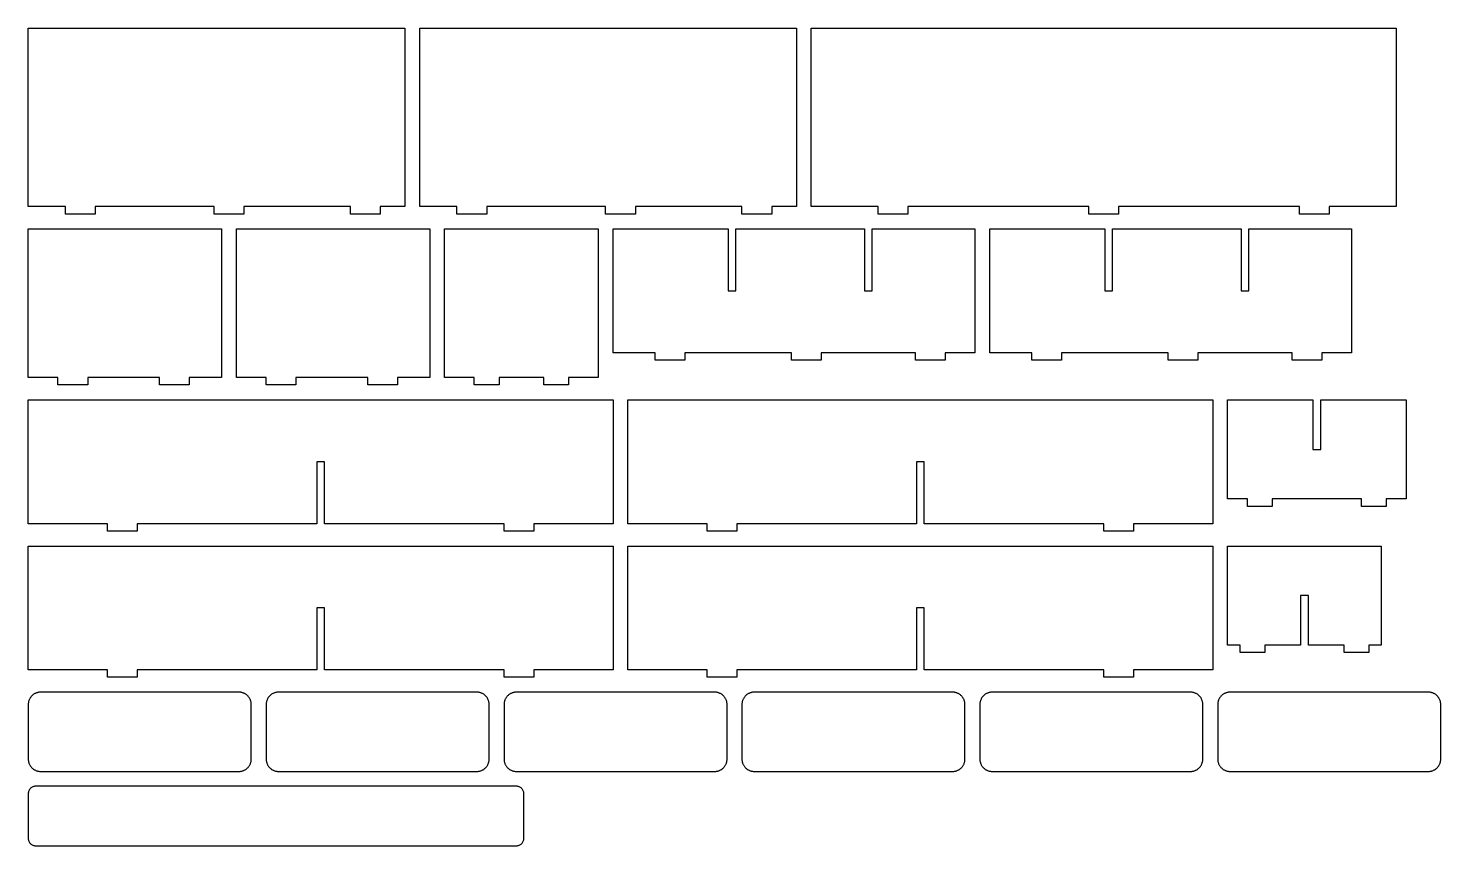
# Model space of a CAD drawing. Header units: millimetres. Extents: x 6 to 576, y -336 to -6.
import ezdxf

# ---------------------------------------------------------------- set-up
doc = ezdxf.new("R2010")
doc.units = ezdxf.units.MM
doc.layers.add('cut_outer', color=7, linetype='Continuous')

msp = doc.modelspace()

# ---------------------------------------------------------------- linework, layer by layer
at = {"layer": 'cut_outer'}
for points in [[(33, -81), (21, -81), (21, -78), (6, -78), (6, -6), (158, -6), (158, -78), (148, -78), (148, -81), (136, -81), (136, -78), (93, -78), (93, -81), (81, -81), (81, -78), (33, -78)], [(191, -81), (179, -81), (179, -78), (164, -78), (164, -6), (316, -6), (316, -78), (306, -78), (306, -81), (294, -81), (294, -78), (251, -78), (251, -81), (239, -81), (239, -78), (191, -78)], [(361, -81), (349, -81), (349, -78), (322, -78), (322, -6), (558, -6), (558, -78), (531, -78), (531, -81), (519, -81), (519, -78), (446, -78), (446, -81), (434, -81), (434, -78), (361, -78)], [(30, -150), (18, -150), (18, -147), (6, -147), (6, -87), (84, -87), (84, -147), (71, -147), (71, -150), (59, -150), (59, -147), (30, -147)], [(114, -150), (102, -150), (102, -147), (90, -147), (90, -87), (168, -87), (168, -147), (155, -147), (155, -150), (143, -150), (143, -147), (114, -147)], [(196, -150), (186, -150), (186, -147), (174, -147), (174, -87), (236, -87), (236, -147), (224, -147), (224, -150), (214, -150), (214, -147), (196, -147)], [(259, -140), (259, -137), (242, -137), (242, -87), (288.43, -87), (288.43, -112), (291.57, -112), (291.57, -87), (343.43, -87), (343.43, -112), (346.57, -112), (346.57, -87), (388, -87), (388, -137), (376, -137), (376, -140), (364, -140), (364, -137), (326, -137), (326, -140), (314, -140), (314, -137), (271, -137), (271, -140)], [(411, -140), (411, -137), (394, -137), (394, -87), (440.43, -87), (440.43, -112), (443.57, -112), (443.57, -87), (495.43, -87), (495.43, -112), (498.57, -112), (498.57, -87), (540, -87), (540, -137), (528, -137), (528, -140), (516, -140), (516, -137), (478, -137), (478, -140), (466, -140), (466, -137), (423, -137), (423, -140)], [(38, -209), (38, -206), (6, -206), (6, -156), (242, -156), (242, -206), (210, -206), (210, -209), (198, -209), (198, -206), (125.58, -206), (125.58, -181), (122.42, -181), (122.42, -206), (50, -206), (50, -209)], [(280, -209), (280, -206), (248, -206), (248, -156), (484, -156), (484, -206), (452, -206), (452, -209), (440, -209), (440, -206), (367.57, -206), (367.57, -181), (364.43, -181), (364.43, -206), (292, -206), (292, -209)], [(498, -199), (498, -196), (490, -196), (490, -156), (524.42, -156), (524.42, -176), (527.58, -176), (527.58, -156), (562, -156), (562, -196), (554, -196), (554, -199), (544, -199), (544, -196), (508, -196), (508, -199)], [(38, -268), (38, -265), (6, -265), (6, -215), (242, -215), (242, -265), (210, -265), (210, -268), (198, -268), (198, -265), (125.58, -265), (125.58, -240), (122.42, -240), (122.42, -265), (50, -265), (50, -268)], [(280, -268), (280, -265), (248, -265), (248, -215), (484, -215), (484, -265), (452, -265), (452, -268), (440, -268), (440, -265), (367.57, -265), (367.57, -240), (364.43, -240), (364.43, -265), (292, -265), (292, -268)], [(495, -258), (495, -255), (490, -255), (490, -215), (552, -215), (552, -255), (547, -255), (547, -258), (537, -258), (537, -255), (522.58, -255), (522.58, -235), (519.42, -235), (519.42, -255), (505, -255), (505, -258)], [(11, -306), (91, -306), (91.25, -305.99), (91.49, -305.98), (91.73, -305.95), (91.98, -305.9), (92.21, -305.85), (92.45, -305.78), (92.68, -305.71), (92.91, -305.62), (93.14, -305.52), (93.36, -305.41), (93.57, -305.29), (93.78, -305.16), (93.98, -305.02), (94.17, -304.87), (94.36, -304.7), (94.54, -304.54), (94.7, -304.36), (94.87, -304.17), (95.02, -303.98), (95.16, -303.78), (95.29, -303.57), (95.41, -303.36), (95.52, -303.14), (95.62, -302.91), (95.71, -302.68), (95.78, -302.45), (95.85, -302.21), (95.9, -301.98), (95.95, -301.73), (95.98, -301.49), (95.99, -301.25), (96, -301), (96, -279), (95.99, -278.75), (95.98, -278.51), (95.95, -278.27), (95.9, -278.02), (95.85, -277.79), (95.78, -277.55), (95.71, -277.32), (95.62, -277.09), (95.52, -276.86), (95.41, -276.64), (95.29, -276.43), (95.16, -276.22), (95.02, -276.02), (94.87, -275.83), (94.7, -275.64), (94.54, -275.46), (94.36, -275.3), (94.17, -275.13), (93.98, -274.98), (93.78, -274.84), (93.57, -274.71), (93.36, -274.59), (93.14, -274.48), (92.91, -274.38), (92.68, -274.29), (92.45, -274.22), (92.21, -274.15), (91.98, -274.1), (91.73, -274.05), (91.49, -274.02), (91.25, -274.01), (91, -274), (11, -274), (10.75, -274.01), (10.51, -274.02), (10.27, -274.05), (10.02, -274.1), (9.79, -274.15), (9.55, -274.22), (9.32, -274.29), (9.09, -274.38), (8.86, -274.48), (8.64, -274.59), (8.43, -274.71), (8.22, -274.84), (8.02, -274.98), (7.83, -275.13), (7.64, -275.3), (7.46, -275.46), (7.3, -275.64), (7.13, -275.83), (6.98, -276.02), (6.84, -276.22), (6.71, -276.43), (6.59, -276.64), (6.48, -276.86), (6.38, -277.09), (6.29, -277.32), (6.22, -277.55), (6.15, -277.79), (6.1, -278.02), (6.05, -278.27), (6.02, -278.51), (6.01, -278.75), (6, -279), (6, -301), (6.01, -301.25), (6.02, -301.49), (6.05, -301.73), (6.1, -301.98), (6.15, -302.21), (6.22, -302.45), (6.29, -302.68), (6.38, -302.91), (6.48, -303.14), (6.59, -303.36), (6.71, -303.57), (6.84, -303.78), (6.98, -303.98), (7.13, -304.17), (7.3, -304.36), (7.46, -304.54), (7.64, -304.7), (7.83, -304.87), (8.02, -305.02), (8.22, -305.16), (8.43, -305.29), (8.64, -305.41), (8.86, -305.52), (9.09, -305.62), (9.32, -305.71), (9.55, -305.78), (9.79, -305.85), (10.02, -305.9), (10.27, -305.95), (10.51, -305.98), (10.75, -305.99), (11, -306)], [(107, -306), (187, -306), (187.25, -305.99), (187.49, -305.98), (187.73, -305.95), (187.98, -305.9), (188.21, -305.85), (188.45, -305.78), (188.68, -305.71), (188.91, -305.62), (189.14, -305.52), (189.36, -305.41), (189.57, -305.29), (189.78, -305.16), (189.98, -305.02), (190.17, -304.87), (190.36, -304.7), (190.54, -304.54), (190.7, -304.36), (190.87, -304.17), (191.02, -303.98), (191.16, -303.78), (191.29, -303.57), (191.41, -303.36), (191.52, -303.14), (191.62, -302.91), (191.71, -302.68), (191.78, -302.45), (191.85, -302.21), (191.9, -301.98), (191.95, -301.73), (191.98, -301.49), (191.99, -301.25), (192, -301), (192, -279), (191.99, -278.75), (191.98, -278.51), (191.95, -278.27), (191.9, -278.02), (191.85, -277.79), (191.78, -277.55), (191.71, -277.32), (191.62, -277.09), (191.52, -276.86), (191.41, -276.64), (191.29, -276.43), (191.16, -276.22), (191.02, -276.02), (190.87, -275.83), (190.7, -275.64), (190.54, -275.46), (190.36, -275.3), (190.17, -275.13), (189.98, -274.98), (189.78, -274.84), (189.57, -274.71), (189.36, -274.59), (189.14, -274.48), (188.91, -274.38), (188.68, -274.29), (188.45, -274.22), (188.21, -274.15), (187.98, -274.1), (187.73, -274.05), (187.49, -274.02), (187.25, -274.01), (187, -274), (107, -274), (106.75, -274.01), (106.51, -274.02), (106.27, -274.05), (106.02, -274.1), (105.79, -274.15), (105.55, -274.22), (105.32, -274.29), (105.09, -274.38), (104.86, -274.48), (104.64, -274.59), (104.43, -274.71), (104.22, -274.84), (104.02, -274.98), (103.83, -275.13), (103.64, -275.3), (103.46, -275.46), (103.3, -275.64), (103.13, -275.83), (102.98, -276.02), (102.84, -276.22), (102.71, -276.43), (102.59, -276.64), (102.48, -276.86), (102.38, -277.09), (102.29, -277.32), (102.22, -277.55), (102.15, -277.79), (102.1, -278.02), (102.05, -278.27), (102.02, -278.51), (102.01, -278.75), (102, -279), (102, -301), (102.01, -301.25), (102.02, -301.49), (102.05, -301.73), (102.1, -301.98), (102.15, -302.21), (102.22, -302.45), (102.29, -302.68), (102.38, -302.91), (102.48, -303.14), (102.59, -303.36), (102.71, -303.57), (102.84, -303.78), (102.98, -303.98), (103.13, -304.17), (103.3, -304.36), (103.46, -304.54), (103.64, -304.7), (103.83, -304.87), (104.02, -305.02), (104.22, -305.16), (104.43, -305.29), (104.64, -305.41), (104.86, -305.52), (105.09, -305.62), (105.32, -305.71), (105.55, -305.78), (105.79, -305.85), (106.02, -305.9), (106.27, -305.95), (106.51, -305.98), (106.75, -305.99), (107, -306)], [(203, -306), (283, -306), (283.25, -305.99), (283.49, -305.98), (283.73, -305.95), (283.98, -305.9), (284.21, -305.85), (284.45, -305.78), (284.68, -305.71), (284.91, -305.62), (285.14, -305.52), (285.36, -305.41), (285.57, -305.29), (285.78, -305.16), (285.98, -305.02), (286.17, -304.87), (286.36, -304.7), (286.54, -304.54), (286.7, -304.36), (286.87, -304.17), (287.02, -303.98), (287.16, -303.78), (287.29, -303.57), (287.41, -303.36), (287.52, -303.14), (287.62, -302.91), (287.71, -302.68), (287.78, -302.45), (287.85, -302.21), (287.9, -301.98), (287.95, -301.73), (287.98, -301.49), (287.99, -301.25), (288, -301), (288, -279), (287.99, -278.75), (287.98, -278.51), (287.95, -278.27), (287.9, -278.02), (287.85, -277.79), (287.78, -277.55), (287.71, -277.32), (287.62, -277.09), (287.52, -276.86), (287.41, -276.64), (287.29, -276.43), (287.16, -276.22), (287.02, -276.02), (286.87, -275.83), (286.7, -275.64), (286.54, -275.46), (286.36, -275.3), (286.17, -275.13), (285.98, -274.98), (285.78, -274.84), (285.57, -274.71), (285.36, -274.59), (285.14, -274.48), (284.91, -274.38), (284.68, -274.29), (284.45, -274.22), (284.21, -274.15), (283.98, -274.1), (283.73, -274.05), (283.49, -274.02), (283.25, -274.01), (283, -274), (203, -274), (202.75, -274.01), (202.51, -274.02), (202.27, -274.05), (202.02, -274.1), (201.79, -274.15), (201.55, -274.22), (201.32, -274.29), (201.09, -274.38), (200.86, -274.48), (200.64, -274.59), (200.43, -274.71), (200.22, -274.84), (200.02, -274.98), (199.83, -275.13), (199.64, -275.3), (199.46, -275.46), (199.3, -275.64), (199.13, -275.83), (198.98, -276.02), (198.84, -276.22), (198.71, -276.43), (198.59, -276.64), (198.48, -276.86), (198.38, -277.09), (198.29, -277.32), (198.22, -277.55), (198.15, -277.79), (198.1, -278.02), (198.05, -278.27), (198.02, -278.51), (198.01, -278.75), (198, -279), (198, -301), (198.01, -301.25), (198.02, -301.49), (198.05, -301.73), (198.1, -301.98), (198.15, -302.21), (198.22, -302.45), (198.29, -302.68), (198.38, -302.91), (198.48, -303.14), (198.59, -303.36), (198.71, -303.57), (198.84, -303.78), (198.98, -303.98), (199.13, -304.17), (199.3, -304.36), (199.46, -304.54), (199.64, -304.7), (199.83, -304.87), (200.02, -305.02), (200.22, -305.16), (200.43, -305.29), (200.64, -305.41), (200.86, -305.52), (201.09, -305.62), (201.32, -305.71), (201.55, -305.78), (201.79, -305.85), (202.02, -305.9), (202.27, -305.95), (202.51, -305.98), (202.75, -305.99), (203, -306)], [(299, -306), (379, -306), (379.25, -305.99), (379.49, -305.98), (379.73, -305.95), (379.98, -305.9), (380.21, -305.85), (380.45, -305.78), (380.68, -305.71), (380.91, -305.62), (381.14, -305.52), (381.36, -305.41), (381.57, -305.29), (381.78, -305.16), (381.98, -305.02), (382.17, -304.87), (382.36, -304.7), (382.54, -304.54), (382.7, -304.36), (382.87, -304.17), (383.02, -303.98), (383.16, -303.78), (383.29, -303.57), (383.41, -303.36), (383.52, -303.14), (383.62, -302.91), (383.71, -302.68), (383.78, -302.45), (383.85, -302.21), (383.9, -301.98), (383.95, -301.73), (383.98, -301.49), (383.99, -301.25), (384, -301), (384, -279), (383.99, -278.75), (383.98, -278.51), (383.95, -278.27), (383.9, -278.02), (383.85, -277.79), (383.78, -277.55), (383.71, -277.32), (383.62, -277.09), (383.52, -276.86), (383.41, -276.64), (383.29, -276.43), (383.16, -276.22), (383.02, -276.02), (382.87, -275.83), (382.7, -275.64), (382.54, -275.46), (382.36, -275.3), (382.17, -275.13), (381.98, -274.98), (381.78, -274.84), (381.57, -274.71), (381.36, -274.59), (381.14, -274.48), (380.91, -274.38), (380.68, -274.29), (380.45, -274.22), (380.21, -274.15), (379.98, -274.1), (379.73, -274.05), (379.49, -274.02), (379.25, -274.01), (379, -274), (299, -274), (298.75, -274.01), (298.51, -274.02), (298.27, -274.05), (298.02, -274.1), (297.79, -274.15), (297.55, -274.22), (297.32, -274.29), (297.09, -274.38), (296.86, -274.48), (296.64, -274.59), (296.43, -274.71), (296.22, -274.84), (296.02, -274.98), (295.83, -275.13), (295.64, -275.3), (295.46, -275.46), (295.3, -275.64), (295.13, -275.83), (294.98, -276.02), (294.84, -276.22), (294.71, -276.43), (294.59, -276.64), (294.48, -276.86), (294.38, -277.09), (294.29, -277.32), (294.22, -277.55), (294.15, -277.79), (294.1, -278.02), (294.05, -278.27), (294.02, -278.51), (294.01, -278.75), (294, -279), (294, -301), (294.01, -301.25), (294.02, -301.49), (294.05, -301.73), (294.1, -301.98), (294.15, -302.21), (294.22, -302.45), (294.29, -302.68), (294.38, -302.91), (294.48, -303.14), (294.59, -303.36), (294.71, -303.57), (294.84, -303.78), (294.98, -303.98), (295.13, -304.17), (295.3, -304.36), (295.46, -304.54), (295.64, -304.7), (295.83, -304.87), (296.02, -305.02), (296.22, -305.16), (296.43, -305.29), (296.64, -305.41), (296.86, -305.52), (297.09, -305.62), (297.32, -305.71), (297.55, -305.78), (297.79, -305.85), (298.02, -305.9), (298.27, -305.95), (298.51, -305.98), (298.75, -305.99), (299, -306)], [(395, -306), (475, -306), (475.25, -305.99), (475.49, -305.98), (475.73, -305.95), (475.98, -305.9), (476.21, -305.85), (476.45, -305.78), (476.68, -305.71), (476.91, -305.62), (477.14, -305.52), (477.36, -305.41), (477.57, -305.29), (477.78, -305.16), (477.98, -305.02), (478.17, -304.87), (478.36, -304.7), (478.54, -304.54), (478.7, -304.36), (478.87, -304.17), (479.02, -303.98), (479.16, -303.78), (479.29, -303.57), (479.41, -303.36), (479.52, -303.14), (479.62, -302.91), (479.71, -302.68), (479.78, -302.45), (479.85, -302.21), (479.9, -301.98), (479.95, -301.73), (479.98, -301.49), (479.99, -301.25), (480, -301), (480, -279), (479.99, -278.75), (479.98, -278.51), (479.95, -278.27), (479.9, -278.02), (479.85, -277.79), (479.78, -277.55), (479.71, -277.32), (479.62, -277.09), (479.52, -276.86), (479.41, -276.64), (479.29, -276.43), (479.16, -276.22), (479.02, -276.02), (478.87, -275.83), (478.7, -275.64), (478.54, -275.46), (478.36, -275.3), (478.17, -275.13), (477.98, -274.98), (477.78, -274.84), (477.57, -274.71), (477.36, -274.59), (477.14, -274.48), (476.91, -274.38), (476.68, -274.29), (476.45, -274.22), (476.21, -274.15), (475.98, -274.1), (475.73, -274.05), (475.49, -274.02), (475.25, -274.01), (475, -274), (395, -274), (394.75, -274.01), (394.51, -274.02), (394.27, -274.05), (394.02, -274.1), (393.79, -274.15), (393.55, -274.22), (393.32, -274.29), (393.09, -274.38), (392.86, -274.48), (392.64, -274.59), (392.43, -274.71), (392.22, -274.84), (392.02, -274.98), (391.83, -275.13), (391.64, -275.3), (391.46, -275.46), (391.3, -275.64), (391.13, -275.83), (390.98, -276.02), (390.84, -276.22), (390.71, -276.43), (390.59, -276.64), (390.48, -276.86), (390.38, -277.09), (390.29, -277.32), (390.22, -277.55), (390.15, -277.79), (390.1, -278.02), (390.05, -278.27), (390.02, -278.51), (390.01, -278.75), (390, -279), (390, -301), (390.01, -301.25), (390.02, -301.49), (390.05, -301.73), (390.1, -301.98), (390.15, -302.21), (390.22, -302.45), (390.29, -302.68), (390.38, -302.91), (390.48, -303.14), (390.59, -303.36), (390.71, -303.57), (390.84, -303.78), (390.98, -303.98), (391.13, -304.17), (391.3, -304.36), (391.46, -304.54), (391.64, -304.7), (391.83, -304.87), (392.02, -305.02), (392.22, -305.16), (392.43, -305.29), (392.64, -305.41), (392.86, -305.52), (393.09, -305.62), (393.32, -305.71), (393.55, -305.78), (393.79, -305.85), (394.02, -305.9), (394.27, -305.95), (394.51, -305.98), (394.75, -305.99), (395, -306)], [(491, -306), (571, -306), (571.25, -305.99), (571.49, -305.98), (571.73, -305.95), (571.98, -305.9), (572.21, -305.85), (572.45, -305.78), (572.68, -305.71), (572.91, -305.62), (573.14, -305.52), (573.36, -305.41), (573.57, -305.29), (573.78, -305.16), (573.98, -305.02), (574.17, -304.87), (574.36, -304.7), (574.54, -304.54), (574.7, -304.36), (574.87, -304.17), (575.02, -303.98), (575.16, -303.78), (575.29, -303.57), (575.41, -303.36), (575.52, -303.14), (575.62, -302.91), (575.71, -302.68), (575.78, -302.45), (575.85, -302.21), (575.9, -301.98), (575.95, -301.73), (575.98, -301.49), (575.99, -301.25), (576, -301), (576, -279), (575.99, -278.75), (575.98, -278.51), (575.95, -278.27), (575.9, -278.02), (575.85, -277.79), (575.78, -277.55), (575.71, -277.32), (575.62, -277.09), (575.52, -276.86), (575.41, -276.64), (575.29, -276.43), (575.16, -276.22), (575.02, -276.02), (574.87, -275.83), (574.7, -275.64), (574.54, -275.46), (574.36, -275.3), (574.17, -275.13), (573.98, -274.98), (573.78, -274.84), (573.57, -274.71), (573.36, -274.59), (573.14, -274.48), (572.91, -274.38), (572.68, -274.29), (572.45, -274.22), (572.21, -274.15), (571.98, -274.1), (571.73, -274.05), (571.49, -274.02), (571.25, -274.01), (571, -274), (491, -274), (490.75, -274.01), (490.51, -274.02), (490.27, -274.05), (490.02, -274.1), (489.79, -274.15), (489.55, -274.22), (489.32, -274.29), (489.09, -274.38), (488.86, -274.48), (488.64, -274.59), (488.43, -274.71), (488.22, -274.84), (488.02, -274.98), (487.83, -275.13), (487.64, -275.3), (487.46, -275.46), (487.3, -275.64), (487.13, -275.83), (486.98, -276.02), (486.84, -276.22), (486.71, -276.43), (486.59, -276.64), (486.48, -276.86), (486.38, -277.09), (486.29, -277.32), (486.22, -277.55), (486.15, -277.79), (486.1, -278.02), (486.05, -278.27), (486.02, -278.51), (486.01, -278.75), (486, -279), (486, -301), (486.01, -301.25), (486.02, -301.49), (486.05, -301.73), (486.1, -301.98), (486.15, -302.21), (486.22, -302.45), (486.29, -302.68), (486.38, -302.91), (486.48, -303.14), (486.59, -303.36), (486.71, -303.57), (486.84, -303.78), (486.98, -303.98), (487.13, -304.17), (487.3, -304.36), (487.46, -304.54), (487.64, -304.7), (487.83, -304.87), (488.02, -305.02), (488.22, -305.16), (488.43, -305.29), (488.64, -305.41), (488.86, -305.52), (489.09, -305.62), (489.32, -305.71), (489.55, -305.78), (489.79, -305.85), (490.02, -305.9), (490.27, -305.95), (490.51, -305.98), (490.75, -305.99), (491, -306)], [(9, -336), (203, -336), (203.29, -335.99), (203.59, -335.94), (203.87, -335.87), (204.15, -335.77), (204.41, -335.65), (204.67, -335.49), (204.9, -335.32), (205.12, -335.12), (205.32, -334.9), (205.49, -334.67), (205.65, -334.41), (205.77, -334.15), (205.87, -333.87), (205.94, -333.59), (205.99, -333.29), (206, -333), (206, -315), (205.99, -314.71), (205.94, -314.41), (205.87, -314.13), (205.77, -313.85), (205.65, -313.59), (205.49, -313.33), (205.32, -313.1), (205.12, -312.88), (204.9, -312.68), (204.67, -312.51), (204.41, -312.35), (204.15, -312.23), (203.87, -312.13), (203.59, -312.06), (203.29, -312.01), (203, -312), (9, -312), (8.71, -312.01), (8.41, -312.06), (8.13, -312.13), (7.85, -312.23), (7.59, -312.35), (7.33, -312.51), (7.1, -312.68), (6.88, -312.88), (6.68, -313.1), (6.51, -313.33), (6.35, -313.59), (6.23, -313.85), (6.13, -314.13), (6.06, -314.41), (6.01, -314.71), (6, -315), (6, -333), (6.01, -333.29), (6.06, -333.59), (6.13, -333.87), (6.23, -334.15), (6.35, -334.41), (6.51, -334.67), (6.68, -334.9), (6.88, -335.12), (7.1, -335.32), (7.33, -335.49), (7.59, -335.65), (7.85, -335.77), (8.13, -335.87), (8.41, -335.94), (8.71, -335.99), (9, -336)]]:
    msp.add_lwpolyline(points, close=True, dxfattribs=at)

doc.saveas('drawing.dxf')
